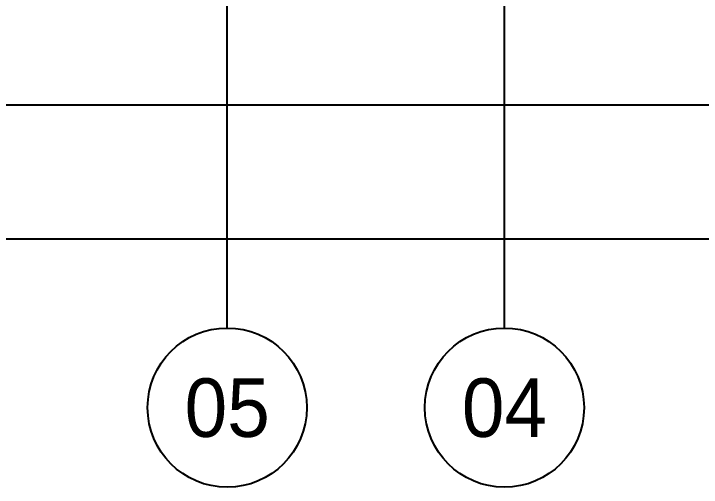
# Model space of a CAD drawing. Header units: inches. Extents: x 0 to 23821, y 0 to 11279.
# Drawn here: x 6597 to 7331, y 3395 to 3901 of the extents above; entities that cross this region are included whole.
import ezdxf
from ezdxf.enums import TextEntityAlignment as Align

# ---------------------------------------------------------------- set-up
doc = ezdxf.new("R2010")
doc.units = ezdxf.units.IN
doc.header["$LTSCALE"] = 10
doc.header["$MEASUREMENT"] = 0
doc.layers.get('Defpoints').update_dxf_attribs({"color": 8})
doc.layers.add('D', color=3, linetype='Continuous')
doc.styles.add('SCI', font='')
doc.styles.get('SCI').set_extended_font_data('Gulim')
doc.dimstyles.new('SCH', dxfattribs={"dimtxt": 2.5, "dimasz": 2, "dimexe": 1.25, "dimexo": 0.625, "dimtad": 1, "dimdec": 8, "dimtxsty": 'SCI', "dimcen": 2.5, "dimclrd": 4, "dimclre": 4, "dimclrt": 7, "dimadec": 8, "dimazin": 2, "dimtfac": 1, "dimtdec": 8, "dimtmove": 0, "dimatfit": 3, "dimfxl": 1, "dimarcsym": 0})

# ---------------------------------------------------------------- blocks, each defined once
blk = doc.blocks.new('*D334')
at = {"color": 4, "lineweight": -2, "transparency": 16777216}
for p, q in [((2137.14, 4280.2), (2137.14, 3772.13)), ((7537.14, 4238.68), (7537.14, 3772.13)), ((2187.14, 3803.38), (7487.14, 3803.38))]:
    blk.add_line(p, q, dxfattribs=at)
at = {"color": 4, "transparency": 16777216}
for points in [[(2187.14, 3811.71), (2187.14, 3795.04), (2137.14, 3803.38)], [(7487.14, 3811.71), (7487.14, 3795.04), (7537.14, 3803.38)]]:
    blk.add_solid(points, dxfattribs=at)
at = {"layer": 'Defpoints', "color": 0, "transparency": 16777216}
for p in [(2137.14, 4295.83, -227228.55), (7537.14, 4254.31, -227228.55), (7537.14, 3803.38)]:
    blk.add_point(p, dxfattribs=at)
at = {"color": 7, "transparency": 16777216, "insert": (4837.14, 3851.08), "char_height": 62.5, "attachment_point": 5, "style": 'SCI'}
blk.add_mtext('5400', dxfattribs=at)
blk = doc.blocks.new('*D336')
at = {"color": 4, "lineweight": -2, "transparency": 16777216}
for p, q in [((1437.14, 4302.68), (1437.14, 3629.09)), ((8237.14, 4302.68), (8237.14, 3629.09)), ((1487.14, 3660.34), (8187.14, 3660.34))]:
    blk.add_line(p, q, dxfattribs=at)
at = {"color": 4, "transparency": 16777216}
for points in [[(1487.14, 3668.67), (1487.14, 3652), (1437.14, 3660.34)], [(8187.14, 3668.67), (8187.14, 3652), (8237.14, 3660.34)]]:
    blk.add_solid(points, dxfattribs=at)
at = {"layer": 'Defpoints', "color": 0, "transparency": 16777216}
for p in [(1437.14, 4318.31, -227228.55), (8237.14, 4318.31, -227228.55), (8237.14, 3660.34)]:
    blk.add_point(p, dxfattribs=at)
at = {"color": 7, "transparency": 16777216, "insert": (4837.14, 3708), "char_height": 62.5, "attachment_point": 5, "style": 'SCI'}
blk.add_mtext('6800', dxfattribs=at)

msp = doc.modelspace()

# ---------------------------------------------------------------- linework, layer by layer
at = {"layer": 'D'}
for p, q in [((7120.52844657, 3565.1058966), (7120.52844657, 4412.09265473)), ((6824.50210581, 3565.1058966), (6824.50210581, 4400.97165074))]:
    msp.add_line(p, q, dxfattribs=at)
for centre in [(6824.50210581, 3480.1058966), (7120.52844657, 3480.1058966)]:
    msp.add_circle(centre, 85, dxfattribs=at)

# ---------------------------------------------------------------- texts
at = {"color": 7, "style": 'SCI'}
for s, p in [('05', (6824.50210581, 3480.1058966)), ('04', (7120.52844657, 3480.1058966))]:
    msp.add_text(s, height=62.5, dxfattribs=at).set_placement(p, align=Align.MIDDLE_CENTER)

# ---------------------------------------------------------------- dimensions: what is measured, and where the dimension line sits
for base, p1, p2, picture, middle in [((8237.1433904861, 3660.3367450077), (1437.1433904861, 4318.3096258602, -227228.5508311124), (8237.1433904861, 4318.3096258602, -227228.5508311124), '*D336', (4837.1433904861, 3708.0023575243)), ((7537.1433904861, 3803.3773906168), (2137.1433904861, 4295.8284312392, -227228.5508311124), (7537.1433904861, 4254.3096258602, -227228.5508311124), '*D334', (4837.1433904861, 3851.0846143186))]:
    dim = msp.add_linear_dim(base=base, p1=p1, p2=p2, dimstyle='SCH', override={"dimscale": 25})
    dim.commit()
    dim.dimension.update_dxf_attribs({"geometry": picture, "text_midpoint": middle})

doc.saveas('drawing.dxf')
